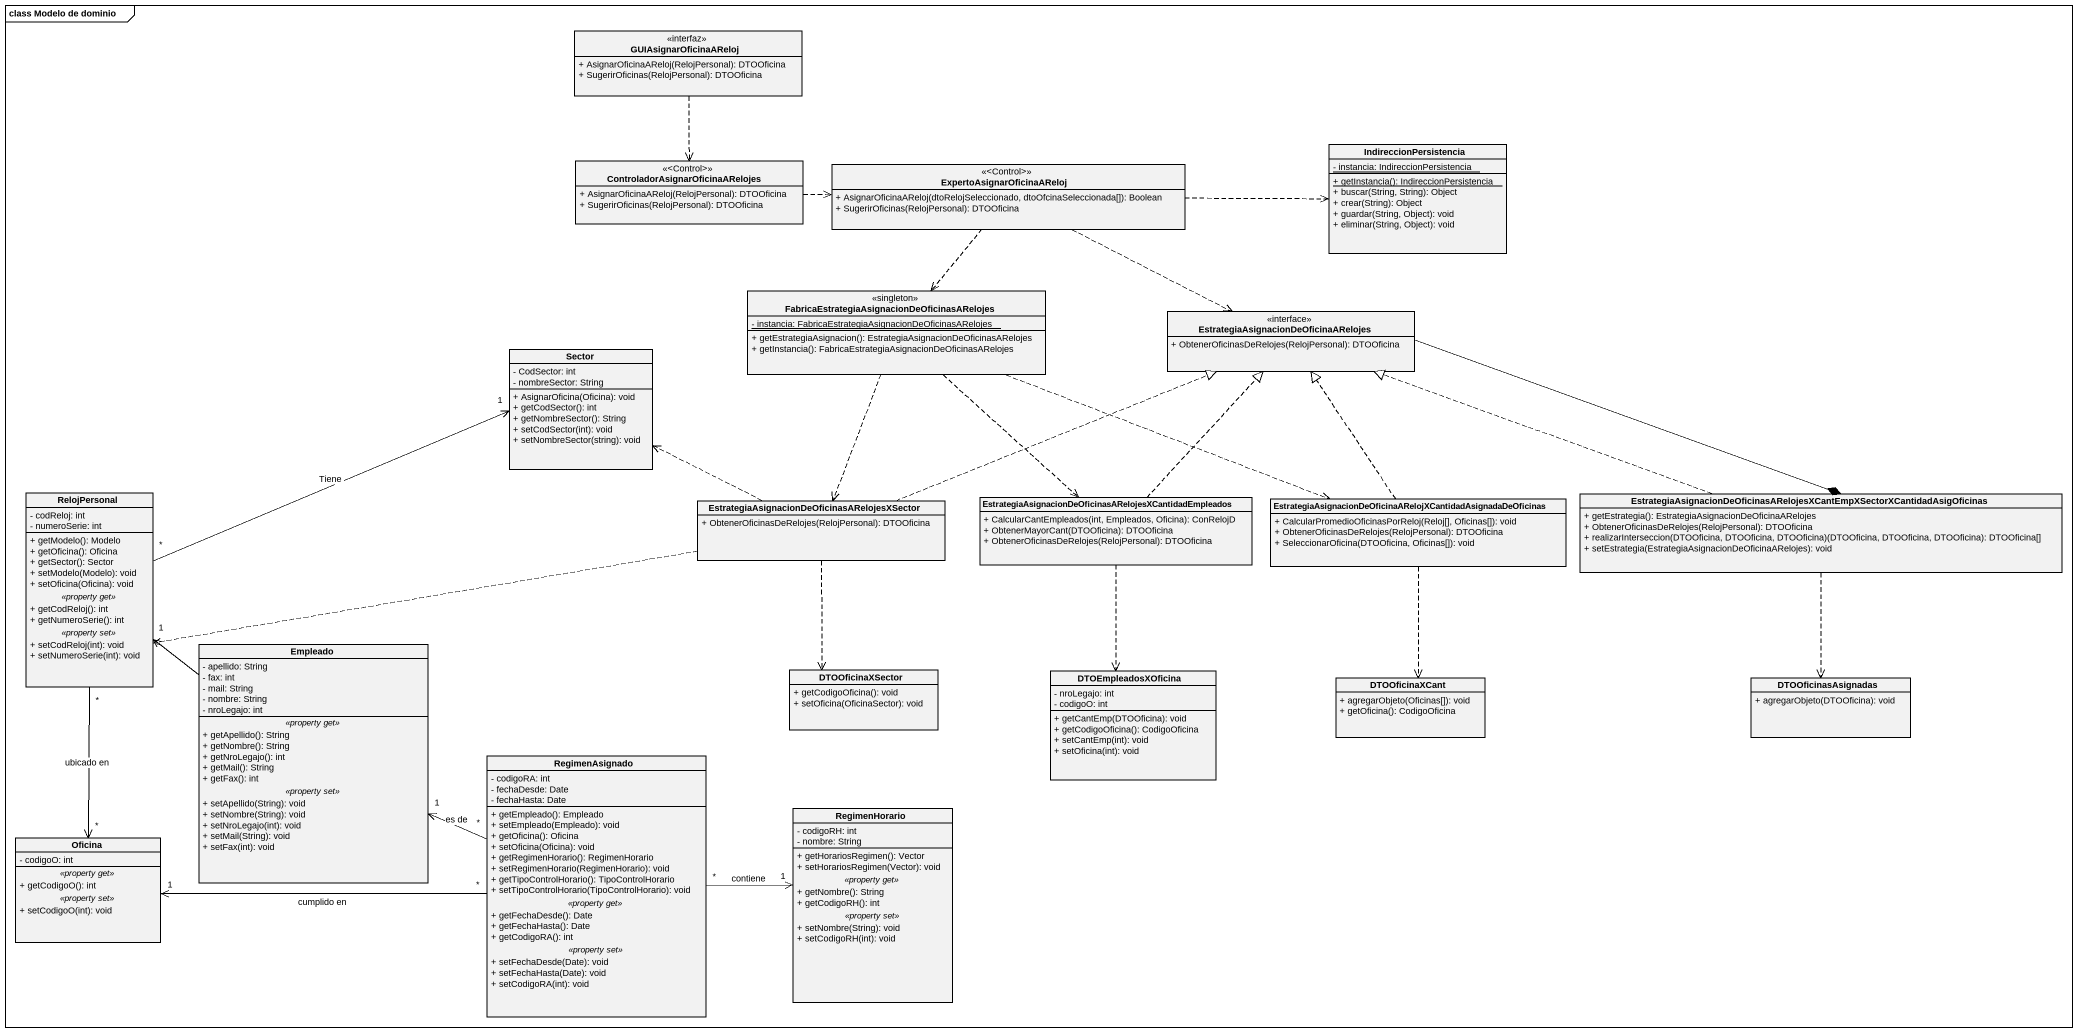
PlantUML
@startuml
mainframe class Modelo de dominio
hide circle
hide empty members
skinparam classAttributeIconSize 0
class GUIAsignarOficinaAReloj <<interfaz>> {
  + AsignarOficinaAReloj(RelojPersonal): DTOOficina
  + SugerirOficinas(RelojPersonal): DTOOficina
}
class "ControladorAsignarOficinaARelojes" as ControladorAsignarOficinaARe <<Control>> {
  + AsignarOficinaAReloj(RelojPersonal): DTOOficina
  + SugerirOficinas(RelojPersonal): DTOOficina
}
class ExpertoAsignarOficinaAReloj <<Control>> {
  + AsignarOficinaAReloj(dtoRelojSeleccionado, dtoOfcinaSeleccionada[]): Boolean
  + SugerirOficinas(RelojPersonal): DTOOficina
}
class IndireccionPersistencia {
  {static} - instancia: IndireccionPersistencia
  {static} + getInstancia(): IndireccionPersistencia
  + buscar(String, String): Object
  + crear(String): Object
  + guardar(String, Object): void
  + eliminar(String, Object): void
}
class "FabricaEstrategiaAsignacionDeOficinasARelojes" as FabricaEstrategiaAsignacionD <<singleton>> {
  {static} - instancia: FabricaEstrategiaAsignacionDeOficinasARelojes
  + getEstrategiaAsignacion(): EstrategiaAsignacionDeOficinasARelojes
  + getInstancia(): FabricaEstrategiaAsignacionDeOficinasARelojes
}
class "EstrategiaAsignacionDeOficinaARelojes" as EstrategiaAsignacionDeOficin <<interface>> {
  + ObtenerOficinasDeRelojes(RelojPersonal): DTOOficina
}
class Sector {
  - CodSector: int
  - nombreSector: String
  + AsignarOficina(Oficina): void
  + getCodSector(): int
  + getNombreSector(): String
  + setCodSector(int): void
  + setNombreSector(string): void
}
class RelojPersonal {
  - codReloj: int
  - numeroSerie: int
  --
  + getModelo(): Modelo
  + getOficina(): Oficina
  + getSector(): Sector
  + setModelo(Modelo): void
  + setOficina(Oficina): void
  .. <<property get>> ..
  + getCodReloj(): int
  + getNumeroSerie(): int
  .. <<property set>> ..
  + setCodReloj(int): void
  + setNumeroSerie(int): void
}
class "EstrategiaAsignacionDeOficinasARelojesXSector" as EstrategiaAsignacionDeOficin_2 {
  + ObtenerOficinasDeRelojes(RelojPersonal): DTOOficina
}
class "EstrategiaAsignacionDeOficinasARelojesXCantidadEmpleados" as EstrategiaAsignacionDeOficin_3 {
  + CalcularCantEmpleados(int, Empleados, Oficina): ConRelojD
  + ObtenerMayorCant(DTOOficina): DTOOficina
  + ObtenerOficinasDeRelojes(RelojPersonal): DTOOficina
}
class "EstrategiaAsignacionDeOficinaARelojXCantidadAsignadaDeOficinas" as EstrategiaAsignacionDeOficin_4 {
  + CalcularPromedioOficinasPorReloj(Reloj[], Oficinas[]): void
  + ObtenerOficinasDeRelojes(RelojPersonal): DTOOficina
  + SeleccionarOficina(DTOOficina, Oficinas[]): void
}
class "EstrategiaAsignacionDeOficinasARelojesXCantEmpXSectorXCantidadAsigOficinas" as EstrategiaAsignacionDeOficin_5 {
  + getEstrategia(): EstrategiaAsignacionDeOficinaARelojes
  + ObtenerOficinasDeRelojes(RelojPersonal): DTOOficina
  + realizarInterseccion(DTOOficina, DTOOficina, DTOOficina)(DTOOficina, DTOOficina, DTOOficina): DTOOficina[]
  + setEstrategia(EstrategiaAsignacionDeOficinaARelojes): void
}
class Empleado {
  - apellido: String
  - fax: int
  - mail: String
  - nombre: String
  - nroLegajo: int
  .. <<property get>> ..
  + getApellido(): String
  + getNombre(): String
  + getNroLegajo(): int
  + getMail(): String
  + getFax(): int
  .. <<property set>> ..
  + setApellido(String): void
  + setNombre(String): void
  + setNroLegajo(int): void
  + setMail(String): void
  + setFax(int): void
}
class DTOOficinaXSector {
  + getCodigoOficina(): void
  + setOficina(OficinaSector): void
}
class DTOEmpleadosXOficina {
  - nroLegajo: int
  - codigoO: int
  + getCantEmp(DTOOficina): void
  + getCodigoOficina(): CodigoOficina
  + setCantEmp(int): void
  + setOficina(int): void
}
class DTOOficinaXCant {
  + agregarObjeto(Oficinas[]): void
  + getOficina(): CodigoOficina
}
class DTOOficinasAsignadas {
  + agregarObjeto(DTOOficina): void
}
class RegimenAsignado {
  - codigoRA: int
  - fechaDesde: Date
  - fechaHasta: Date
  --
  + getEmpleado(): Empleado
  + setEmpleado(Empleado): void
  + getOficina(): Oficina
  + setOficina(Oficina): void
  + getRegimenHorario(): RegimenHorario
  + setRegimenHorario(RegimenHorario): void
  + getTipoControlHorario(): TipoControlHorario
  + setTipoControlHorario(TipoControlHorario): void
  .. <<property get>> ..
  + getFechaDesde(): Date
  + getFechaHasta(): Date
  + getCodigoRA(): int
  .. <<property set>> ..
  + setFechaDesde(Date): void
  + setFechaHasta(Date): void
  + setCodigoRA(int): void
}
class RegimenHorario {
  - codigoRH: int
  - nombre: String
  --
  + getHorariosRegimen(): Vector
  + setHorariosRegimen(Vector): void
  .. <<property get>> ..
  + getNombre(): String
  + getCodigoRH(): int
  .. <<property set>> ..
  + setNombre(String): void
  + setCodigoRH(int): void
}
class Oficina {
  - codigoO: int
  .. <<property get>> ..
  + getCodigoO(): int
  .. <<property set>> ..
  + setCodigoO(int): void
}
GUIAsignarOficinaAReloj ..> ControladorAsignarOficinaARe
ControladorAsignarOficinaARe .right.> ExpertoAsignarOficinaAReloj
ExpertoAsignarOficinaAReloj .right.> IndireccionPersistencia
ExpertoAsignarOficinaAReloj ..> FabricaEstrategiaAsignacionD
ExpertoAsignarOficinaAReloj .right.> EstrategiaAsignacionDeOficin
FabricaEstrategiaAsignacionD ..> EstrategiaAsignacionDeOficin_2
FabricaEstrategiaAsignacionD ..> EstrategiaAsignacionDeOficin_3
FabricaEstrategiaAsignacionD .right.> EstrategiaAsignacionDeOficin_4
EstrategiaAsignacionDeOficin -right-* EstrategiaAsignacionDeOficin_5
RelojPersonal "*" -right-> "1" Sector : Tiene
RelojPersonal "*" --> "*" Oficina : ubicado en
EstrategiaAsignacionDeOficin_2 .right.|> EstrategiaAsignacionDeOficin
EstrategiaAsignacionDeOficin_2 .left.> Sector
EstrategiaAsignacionDeOficin_2 .left.> RelojPersonal
EstrategiaAsignacionDeOficin_2 ..> DTOOficinaXSector
EstrategiaAsignacionDeOficin_3 .up.|> EstrategiaAsignacionDeOficin
EstrategiaAsignacionDeOficin_3 ..> DTOEmpleadosXOficina
EstrategiaAsignacionDeOficin_4 .up.|> EstrategiaAsignacionDeOficin
EstrategiaAsignacionDeOficin_4 ..> DTOOficinaXCant
EstrategiaAsignacionDeOficin_5 .left.|> EstrategiaAsignacionDeOficin
EstrategiaAsignacionDeOficin_5 ..> DTOOficinasAsignadas
Empleado -up-> "1" RelojPersonal
RegimenAsignado "*" -left-> "1" Empleado : es de
RegimenAsignado "*" -right-> "1" RegimenHorario : contiene
RegimenAsignado "*" -left-> "1" Oficina : cumplido en
@enduml
